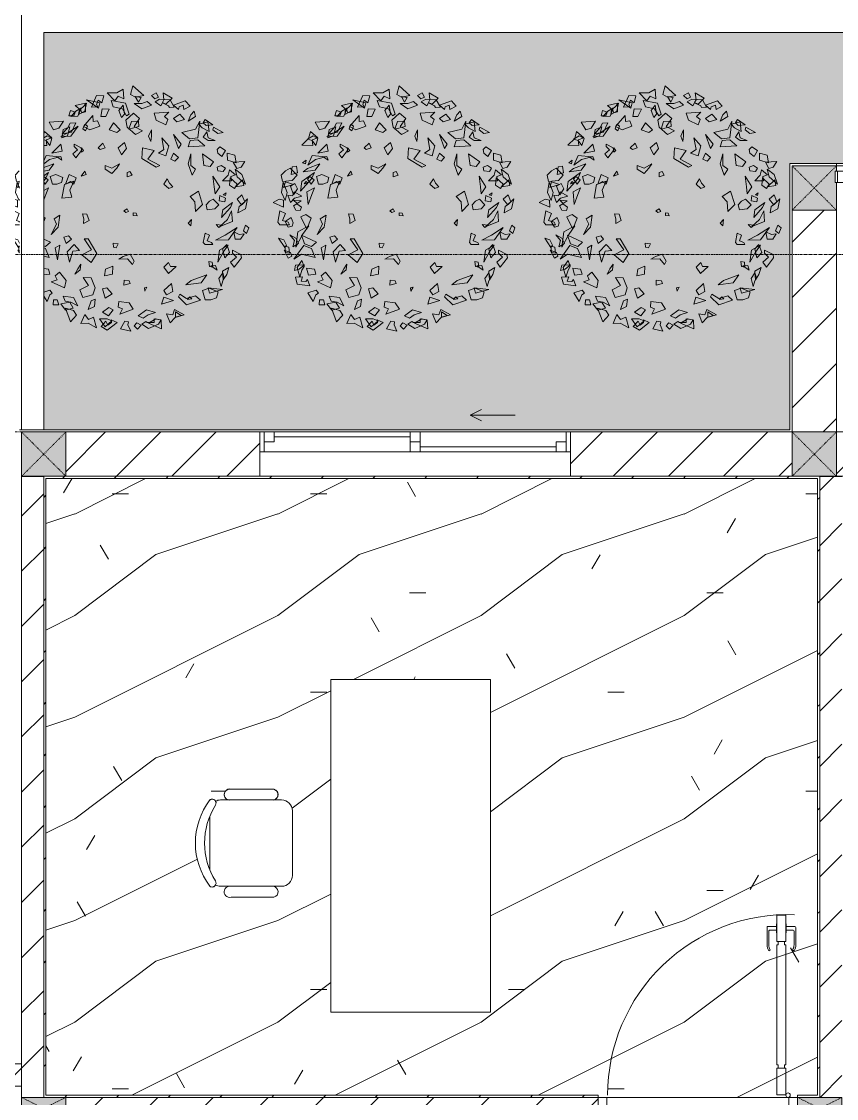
# Model space of a CAD drawing. Header units: millimetres. Extents: x 5357 to 259384, y -16348 to 109893.
# Drawn here: x 84977 to 88653, y 41532 to 46387 of the extents above; entities that cross this region are included whole.
import ezdxf

# ---------------------------------------------------------------- set-up
doc = ezdxf.new("R2010")
doc.units = ezdxf.units.MM
doc.linetypes.add('Dash', pattern=[6, 3, -3])
doc.linetypes.add('Grid Line', pattern=[22.225, 12.7, -3.175, 3.175, -3.175])
for name, color, linetype, lineweight in [('0-1', 7, 'Continuous', 5), ('A-DETL-GENF-1', 53, 'Continuous', 9), ('A-DOOR-1', 254, 'Continuous', 9), ('A-DOOR-2', 53, 'Continuous', 9), ('A-FLOR-1', 53, 'Continuous', 9), ('A-FLOR-HRAL', 11, 'Continuous', 9), ('A-FLOR-PATT', 8, 'Continuous', 9), ('A-FLOR-PATT-1', 10, 'Continuous', 9), ('A-GLAZ', 151, 'Continuous', 9), ('A-WALL', 113, 'Continuous', 9), ('A-WALL-1', 9, 'Continuous', 18), ('A-WALL-2', 53, 'Continuous', 9), ('A-WALL-3', 113, 'Continuous', 18), ('A-WALL-PATT', 111, 'Continuous', 9), ('A-WALL-PATT-1', 10, 'Continuous', 9), ('A-WALL-PATT-2', 53, 'Continuous', 9), ('G-IMPT', 8, 'Continuous', 9), ('I-FURN', 30, 'Continuous', 9), ('I-FURN-1', 254, 'Continuous', 9), ('I-WALL-1', 9, 'Continuous', 18), ('L-PLNT-1', 7, 'Continuous', 9), ('S-COLS', 52, 'Continuous', 9), ('S-COLS-1', 253, 'Continuous', 5), ('S-COLS-2', 9, 'Continuous', 18), ('S-COLS-3', 53, 'Continuous', 9), ('S-COLS-4', 254, 'Continuous', 9), ('S-COLS-5', 52, 'Continuous', 18), ('S-COLS-6', 52, 'Dash', 9), ('S-COLS-HDLN', 52, 'Dash', 9), ('S-COLS-HDLN-1', 53, 'Dash', 9), ('S-GRID-1', 1, 'Grid Line', 9)]:
    doc.layers.add(name, color=color, linetype=linetype, lineweight=lineweight)
pattern_1 = [(45, (0, 0), (-116.67262, 116.67262), [])]
pattern_2 = [(45, (0, 0), (-124.4508, 124.4508), [])]

# ---------------------------------------------------------------- blocks, each defined once
blk = doc.blocks.new('DOOR_CW_01 CANH MO-PANEL KINH - DIW_01-900x2200-CỬA GỖ VÂN LAMINATE-553375-TKCS_MB CẢNH QUAN CÂY XANH')
at = {"layer": 'A-DETL-GENF-1'}
for p, q in [((-397, -182), (-397, -62)), ((-397, -62), (-357, -62)), ((-357, -62), (-357, -182)), ((-357, -182), (-397, -182)), ((-391, -196), (-391, -182)), ((-391, -182), (-363, -182)), ((-363, -182), (-363, -196)), ((-397, -196), (-391, -196)), ((-397, -738), (-397, -196)), ((-357, -196), (-363, -196)), ((-357, -196), (-357, -738)), ((-433.9, -711.2), (-427.3, -715.8)), ((-320.1, -711.2), (-326.7, -715.8)), ((-442, -737), (-442, -816.5)), ((-434, -799.5), (-434, -737)), ((-397, -738), (-391, -738)), ((-357, -752), (-397, -752)), ((-397, -752), (-397, -872)), ((-391, -752), (-391, -738)), ((-363, -752), (-391, -752)), ((-357, -738), (-363, -738)), ((-363, -738), (-363, -752)), ((-357, -872), (-357, -752)), ((-320, -799.5), (-320, -737)), ((-312, -737), (-312, -816.5)), ((-399, -820.5), (-438, -820.5)), ((-399, -803.5), (-430, -803.5)), ((-399, -792.2), (-399, -831.8)), ((-397, -792.2), (-399, -792.2)), ((-397, -792.2), (-397, -831.8)), ((-357, -792.2), (-357, -831.8)), ((-357, -792.2), (-355, -792.2)), ((-355, -792.2), (-355, -831.8)), ((-355, -803.5), (-324, -803.5)), ((-355, -820.5), (-316, -820.5)), ((-399, -831.8), (-397, -831.8)), ((-397, -872), (-357, -872)), ((-355, -831.8), (-357, -831.8))]:
    blk.add_line(p, q, dxfattribs=at)
blk.add_circle((-407, -60), 10, dxfattribs=at)
for centre, radius, start, end in [((-407, -60), 814, 268, 0), ((-397, -737), 45, 145, 180), ((-397, -737), 37, 145, 180), ((-357, -737), 37, 0, 35), ((-357, -737), 45, 360, 35), ((-438, -816.5), 4, 180, 270), ((-430, -799.5), 4, 180, 270), ((-324, -799.5), 4, 270, 0), ((-316, -816.5), 4, 270, 0)]:
    blk.add_arc(centre, radius, start, end, dxfattribs=at)
at = {"layer": 'A-DOOR-2'}
for p, q in [((-450, -50), (-450, 50)), ((-450, 50), (-400, 50)), ((-400, 50), (-400, 0)), ((400, 0), (400, 50)), ((400, 50), (450, 50)), ((450, 50), (450, -50)), ((-410, 0), (-410, -50)), ((-400, 0), (-410, 0)), ((410, 0), (400, 0)), ((410, -50), (410, 0)), ((-410, -50), (-450, -50)), ((-407, -50), (-382, -50)), ((450, -50), (410, -50))]:
    blk.add_line(p, q, dxfattribs=at)
blk = doc.blocks.new('BAN LV A - BAN LV A_dwg_ban hoc2-348006-TKCS_MB CẢNH QUAN CÂY XANH')
at = {"layer": 'I-FURN'}
for p, q in [((145.8, 437.4), (-145.8, 437.4)), ((-194.4, 388.8), (-194.4, 113.4)), ((194.4, 113.4), (194.4, 388.8)), ((-243, 354.4), (-243, 162)), ((194.4, 351.4), (194.4, 150.8)), ((243.7, 162), (243.7, 354.4)), ((-120.5, 64.8), (120.5, 64.8))]:
    blk.add_line(p, q, dxfattribs=at)
at = {"layer": 'I-FURN', "flags": 128}
blk.add_lwpolyline([(-737.8, 610.5), (-737.8, 1330.5), (-154.9, 1330.5), (762.2, 1330.5), (762.2, 610.5)], close=True, dxfattribs=at)
at = {"layer": 'I-FURN'}
for centre, radius, start, end in [((-145.8, 388.8), 48.6, 90, 180), ((145.8, 388.8), 48.6, 360, 90), ((-218.7, 347.3), 25.3, 343.7398, 163.7398), ((219.4, 347.3), 25.3, 16.2602, 170.7054), ((-218.7, 154.9), 25.3, 163.7398, 16.2602), ((219.4, 154.9), 25.3, 189.2946, 16.2602), ((-145.8, 113.4), 48.6, 180, 207.5844), ((145.8, 113.4), 48.6, 332.4156, 0), ((-180.2, 75.4), 17.8, 57.9726, 216.6901), ((0, 324), 324, 233.1301, 306.8699), ((0, 359.3), 318.2, 237.5758, 302.4242), ((180.2, 75.4), 17.8, 323.3099, 122.0274)]:
    blk.add_arc(centre, radius, start, end, dxfattribs=at)
blk = doc.blocks.new('BAN LV A - BAN LV A_dwg-348005-TKCS_MB CẢNH QUAN CÂY XANH')
at = {"extrusion": (0, 0, -1), "zscale": -1, "rotation": 180}
blk.add_blockref('BAN LV A - BAN LV A_dwg_ban hoc2-348006-TKCS_MB CẢNH QUAN CÂY XANH', (-729, 1383.7), dxfattribs=at)
blk = doc.blocks.new('BAN LV A - BAN LV A-401069-TKCS_MB CẢNH QUAN CÂY XANH')
at = {"layer": 'I-FURN-1'}
for p, q in [((-8.8, -53.2), (1491.2, -53.2)), ((-8.8, -773.2), (-8.8, -53.2)), ((1491.2, -53.2), (1491.2, -773.2)), ((1491.2, -773.2), (-8.8, -773.2)), ((583.2, -946.3), (874.8, -946.3)), ((534.6, -1029.3), (534.6, -994.9)), ((923.4, -994.9), (923.4, -1032.3)), ((486, -1221.7), (486, -1029.3)), ((972.7, -1029.3), (972.7, -1221.7)), ((534.6, -1270.3), (534.6, -1235.9)), ((923.4, -1232.9), (923.4, -1270.3))]:
    blk.add_line(p, q, dxfattribs=at)
for centre, radius, start, end in [((583.2, -994.9), 48.6, 90, 180), ((874.8, -994.9), 48.6, 0, 90), ((510.3, -1036.4), 25.3, 16.2602, 163.7398), ((948.4, -1036.4), 25.3, 16.2602, 170.7054), ((510.3, -1228.8), 25.3, 163.7398, 343.7398), ((948.4, -1228.8), 25.3, 189.2946, 16.2602), ((548.9, -1308.3), 17.8, 119.404, 216.6901), ((583.2, -1270.3), 48.6, 180, 207.5844), ((874.8, -1270.3), 48.6, 332.4156, 0), ((909.2, -1308.3), 17.8, 323.3099, 60.596), ((729, -1059.7), 324, 233.1301, 306.8699)]:
    blk.add_arc(centre, radius, start, end, dxfattribs=at)
at = {"extrusion": (0, 0, -1), "zscale": -1, "rotation": 180}
blk.add_blockref('BAN LV A - BAN LV A_dwg-348005-TKCS_MB CẢNH QUAN CÂY XANH', (0, 0), dxfattribs=at)
blk = doc.blocks.new('G1_SOF - BO TRU - 100x200-V121-TKCS_MB CẢNH QUAN CÂY XANH')
at = {"layer": 'S-COLS-3'}
blk.add_hatch(color=256, dxfattribs=at).paths.add_polyline_path([(50, 100), (-50, 100), (-50, -100), (50, -100)])
at = {"layer": 'S-COLS-2'}
for p, q in [((-50, 100), (50, 100)), ((-50, -100), (-50, 100)), ((50, 100), (50, -100))]:
    blk.add_line(p, q, dxfattribs=at)
at = {"layer": 'S-COLS-HDLN-1'}
for p, q in [((50, -100), (-50, 100)), ((-50, -100), (50, 100))]:
    blk.add_line(p, q, dxfattribs=at)
blk = doc.blocks.new('G1_SOF - BO TRU - 100x200-V59-TKCS_MB CẢNH QUAN CÂY XANH')
at = {"layer": 'S-COLS-3'}
blk.add_hatch(color=256, dxfattribs=at).paths.add_polyline_path([(-50, -100), (50, -100), (50, 100), (-50, 100)])
at = {"layer": 'S-COLS-2'}
for p, q in [((-50, 100), (50, 100)), ((-50, -100), (-50, 100)), ((50, 100), (50, -100)), ((50, -100), (-50, -100))]:
    blk.add_line(p, q, dxfattribs=at)
at = {"layer": 'S-COLS-HDLN-1'}
for p, q in [((50, -100), (-50, 100)), ((-50, -100), (50, 100))]:
    blk.add_line(p, q, dxfattribs=at)
blk = doc.blocks.new('NCV_TKTC_TANG 1_rvt-1-TKCS_MB CẢNH QUAN CÂY XANH')
at = {"layer": 'A-FLOR-PATT-1'}
h = blk.add_hatch(dxfattribs=at)
h.set_pattern_fill('FP_7', color=256, style=0, pattern_type=2)
h.set_pattern_definition([(0, (0, 0), (1788.16, 447.04), [73.762, -1267.358, 73.762, -1267.358, -7152.64]), (0, (0, 0), (1788.16, 447.04), [-2682.24, 73.762, -2608.478, 73.762, -1267.358, -3129.28]), (0, (0, 0), (1788.16, 447.04), [-6705.6, 73.762, -820.318, 73.762, -2161.438]), (120, (670.56, 223.5), (-1281.228, 1325.072), [73.762, -1267.358, 73.762, -8419.998]), (120, (670.56, 223.5), (-1281.228, 1325.072), [-1414.882, -1267.358, 73.762, -2608.478, -4470.4]), (120, (670.56, 223.5), (-1281.228, 1325.072), [-5364.48, 73.762, -1267.358, 73.762, -3055.518]), (120, (670.56, 223.5), (-1281.228, 1325.072), [-6779.362, -820.318, 73.762, -2161.438]), (240, (894.1, 1117.6), (-506.932, -1772.112), [73.762, -1267.358, 73.762, -8419.998]), (240, (894.1, 1117.6), (-506.932, -1772.112), [-1414.882, -1267.358, 73.762, -2608.478, -4470.4]), (240, (894.1, 1117.6), (-506.932, -1772.112), [-5364.48, 73.762, -1267.358, 73.762, -3055.518]), (240, (894.1, 1117.6), (-506.932, -1772.112), [-6779.362, -820.318, 73.762, -2161.438])])
h.paths.add_polyline_path([(87666.6, 41536.9), (88477.6, 41536.9), (88477.6, 41546.9), (88567.6, 41546.9), (88567.6, 44326.9), (85087.6, 44326.9), (85087.6, 41546.9), (87577.6, 41546.9), (87577.6, 41536.9), (87617.6, 41536.9)])
h.paths.add_polyline_path([(87092.2, 41921), (86372.2, 41921), (86372.2, 43421), (87092.2, 43421), (87092.2, 42828.4)])
h.paths.add_polyline_path([(85917.4, 42438.5), (85899.8, 42444.8), (85892.8, 42455.2), (85891.5, 42467.7), (85896.5, 42479.2), (85900.9, 42483.7), (85909.5, 42488.8), (85863.4, 42490.2), (85851, 42492.2), (85846.7, 42488.1), (85842.8, 42486.2), (85825.2, 42490.9), (85795.3, 42539.5), (85773.9, 42595), (85763, 42653.5), (85763, 42712.9), (85773.9, 42771.4), (85796.2, 42828.4), (85826.4, 42877.6), (85846.7, 42878.3), (85852.5, 42872.1), (85863.4, 42876.2), (85894.3, 42877.6), (85909.5, 42877.6), (85898.3, 42884.4), (85892, 42895.9), (85892.2, 42909), (85899, 42920.2), (85909.5, 42925.3), (85923.6, 42926.2), (86116, 42926.2), (86130.9, 42914.4), (86134.2, 42901.9), (86130.9, 42889.4), (86122, 42880.2), (86122, 42877.6), (86163, 42875.9), (86174.7, 42871.1), (86187.8, 42859.5), (86192.5, 42853.3), (86197.4, 42841.6), (86199, 42828.4), (86197.4, 42524.8), (86192.5, 42513.1), (86184.8, 42503), (86174.7, 42495.3), (86163, 42490.5), (86131.9, 42488.8), (86118.9, 42487.1), (86128.7, 42479.6), (86133.8, 42468.4), (86133, 42456.2), (86126.6, 42445.7), (86112.6, 42439.5), (85923.6, 42439.5)])
h = blk.add_hatch(dxfattribs=at)
h.set_pattern_fill('FP_4', color=256, style=0, pattern_type=2)
h.set_pattern_definition([(216.87, (366.52, 916.3), (2748.89673, 1832.6049), [458.15, -4123.35]), (206.565, (916.3, 641.4), (-916.3012, -916.2996), [1024.455, -1024.455]), (198.435, (916.3, 183.26), (-1832.5985, -916.30195), [579.52, -2318.076])])
h.paths.add_polyline_path([(87666.6, 41536.9), (88477.6, 41536.9), (88477.6, 41546.9), (88567.6, 41546.9), (88567.6, 44326.9), (85087.6, 44326.9), (85087.6, 41546.9), (87577.6, 41546.9), (87577.6, 41536.9), (87617.6, 41536.9)])
h.paths.add_polyline_path([(87092.2, 41921), (86372.2, 41921), (86372.2, 43421), (87092.2, 43421), (87092.2, 42828.4)])
h.paths.add_polyline_path([(85917.4, 42438.5), (85899.8, 42444.8), (85892.8, 42455.2), (85891.5, 42467.7), (85896.5, 42479.2), (85900.9, 42483.7), (85909.5, 42488.8), (85863.4, 42490.2), (85851, 42492.2), (85846.7, 42488.1), (85842.8, 42486.2), (85825.2, 42490.9), (85795.3, 42539.5), (85773.9, 42595), (85763, 42653.5), (85763, 42712.9), (85773.9, 42771.4), (85796.2, 42828.4), (85826.4, 42877.6), (85846.7, 42878.3), (85852.5, 42872.1), (85863.4, 42876.2), (85894.3, 42877.6), (85909.5, 42877.6), (85898.3, 42884.4), (85892, 42895.9), (85892.2, 42909), (85899, 42920.2), (85909.5, 42925.3), (85923.6, 42926.2), (86116, 42926.2), (86130.9, 42914.4), (86134.2, 42901.9), (86130.9, 42889.4), (86122, 42880.2), (86122, 42877.6), (86163, 42875.9), (86174.7, 42871.1), (86187.8, 42859.5), (86192.5, 42853.3), (86197.4, 42841.6), (86199, 42828.4), (86197.4, 42524.8), (86192.5, 42513.1), (86184.8, 42503), (86174.7, 42495.3), (86163, 42490.5), (86131.9, 42488.8), (86118.9, 42487.1), (86128.7, 42479.6), (86133.8, 42468.4), (86133, 42456.2), (86126.6, 42445.7), (86112.6, 42439.5), (85923.6, 42439.5)])
at = {"layer": 'A-WALL-PATT-1'}
h = blk.add_hatch(dxfattribs=at)
h.set_pattern_fill('FP_2', color=256, style=0, pattern_type=2)
h.set_pattern_definition(pattern_2)
h.paths.add_polyline_path([(84977.6, 41536.9), (85077.6, 41536.9), (85077.6, 44336.6), (84977.6, 44336.6), (84977.6, 41842.2)])
h = blk.add_hatch(dxfattribs=at)
h.set_pattern_fill('FP_2', color=256, style=0, pattern_type=2)
h.set_pattern_definition(pattern_2)
h.paths.add_polyline_path([(88577.6, 41536.9), (88677.6, 41536.9), (88677.6, 44336.6), (88577.6, 44336.6), (88577.6, 42828.4)])
h = blk.add_hatch(dxfattribs=at)
h.set_pattern_fill('FP_2', color=256, style=0, pattern_type=2)
h.set_pattern_definition(pattern_2)
h.paths.add_polyline_path([(87577.6, 41436.9), (87577.6, 41536.9), (85177.2, 41536.9), (85177.2, 41436.9), (86456.2, 41436.9)])
at = {"layer": 'A-WALL-PATT-2'}
h = blk.add_hatch(dxfattribs=at)
h.set_pattern_fill('FP_10', color=256, style=0, pattern_type=2)
h.set_pattern_definition(pattern_1)
h.paths.add_polyline_path([(85087.6, 41536.9), (85087.6, 44336.9), (85077.6, 44336.9), (85077.6, 41536.9)])
h = blk.add_hatch(dxfattribs=at)
h.set_pattern_fill('FP_10', color=256, style=0, pattern_type=2)
h.set_pattern_definition(pattern_1)
h.paths.add_polyline_path([(85245.8, 44326.9), (88577.6, 44326.9), (88577.6, 44336.9), (85087.6, 44336.9), (85087.6, 44326.9)])
h = blk.add_hatch(dxfattribs=at)
h.set_pattern_fill('FP_10', color=256, style=0, pattern_type=2)
h.set_pattern_definition(pattern_1)
h.paths.add_polyline_path([(88567.6, 41536.9), (88577.6, 41536.9), (88577.6, 44326.9), (88567.6, 44326.9), (88567.6, 41546.9)])
h = blk.add_hatch(dxfattribs=at)
h.set_pattern_fill('FP_10', color=256, style=0, pattern_type=2)
h.set_pattern_definition(pattern_1)
h.paths.add_polyline_path([(88477.6, 41536.9), (88567.6, 41536.9), (88567.6, 41546.9), (88477.6, 41546.9)])
h.paths.add_polyline_path([(85087.6, 41536.9), (87577.6, 41536.9), (87577.6, 41546.9), (85087.6, 41546.9)])
at = {"layer": 'A-FLOR-1'}
for p, q in [((87617.6, 41536.9), (88437.6, 41536.9)), ((88437.6, 41536.9), (87617.6, 41536.9))]:
    blk.add_line(p, q, dxfattribs=at)
at = {"layer": 'A-WALL-1'}
for p, q in [((84977.6, 44336.6), (84977.6, 41536.9)), ((85077.6, 44336.6), (84977.6, 44336.6)), ((85077.6, 41536.9), (85077.6, 44336.6)), ((88677.6, 44336.6), (88577.6, 44336.6)), ((88577.6, 44336.6), (88577.6, 41536.9))]:
    blk.add_line(p, q, dxfattribs=at)
at = {"layer": 'A-WALL-2'}
for p, q in [((85177.2, 41536.9), (87577.6, 41536.9)), ((87577.6, 41536.9), (85177.2, 41536.9)), ((87617.6, 41536.9), (88437.6, 41536.9))]:
    blk.add_line(p, q, dxfattribs=at)
at = {"layer": 'I-WALL-1'}
for p, q in [((85087.6, 44336.9), (85077.6, 44336.9)), ((85077.6, 44336.9), (85077.6, 41536.9)), ((86052.6, 44336.9), (85087.6, 44336.9)), ((88577.6, 44336.9), (87452.6, 44336.9)), ((88577.6, 44326.9), (88577.6, 44336.9)), ((85087.6, 41546.9), (85087.6, 44326.9)), ((85087.6, 44326.9), (88567.6, 44326.9)), ((88567.6, 44326.9), (88567.6, 41546.9)), ((88577.6, 41536.9), (88577.6, 44326.9)), ((87577.6, 41546.9), (85087.6, 41546.9)), ((87577.6, 41536.9), (87577.6, 41546.9)), ((88567.6, 41546.9), (88477.6, 41546.9)), ((88477.6, 41546.9), (88477.6, 41536.9))]:
    blk.add_line(p, q, dxfattribs=at)
at = {"layer": 'A-DOOR-1', "rotation": 180}
blk.add_blockref('DOOR_CW_01 CANH MO-PANEL KINH - DIW_01-900x2200-CỬA GỖ VÂN LAMINATE-553375-TKCS_MB CẢNH QUAN CÂY XANH', (88027.6, 41486.9), dxfattribs=at)
at = {"layer": 'I-FURN-1', "rotation": 270.0000000000002}
blk.add_blockref('BAN LV A - BAN LV A-401069-TKCS_MB CẢNH QUAN CÂY XANH', (87145.3, 43412.2), dxfattribs=at)
at = {"layer": 'S-COLS-4', "rotation": 270.0000000000011}
for name, p in [('G1_SOF - BO TRU - 100x200-V59-TKCS_MB CẢNH QUAN CÂY XANH', (85077.2, 41486.9)), ('G1_SOF - BO TRU - 100x200-V121-TKCS_MB CẢNH QUAN CÂY XANH', (88577.6, 41486.9))]:
    blk.add_blockref(name, p, dxfattribs=at)
blk = doc.blocks.new('1_FAMILY RVT - W01-WxH 1400x1400xmm-389822-TKCS_MB CẢNH QUAN CÂY XANH')
at = {"layer": 'A-GLAZ'}
for p, q in [((248.4, 172.39), (299.2, 197.79)), ((248.4, 172.39), (299.2, 146.99)), ((248.4, 172.39), (451.6, 172.39)), ((-700, 96.19), (-700, -103.81)), ((700, 96.19), (-700, 96.19)), ((-700, 96.19), (-636.5, 96.19)), ((-680.95, 96.19), (-680.95, 7.29)), ((-636.5, 51.74), (-680.95, 51.74)), ((-636.5, 96.19), (-22.225, 96.19)), ((-636.5, 96.19), (-636.5, 51.74)), ((-636.5, 73.965), (-22.225, 73.965)), ((-22.225, 7.29), (-22.225, 96.19)), ((-22.225, 96.19), (22.225, 96.19)), ((22.225, 51.74), (-22.225, 51.74)), ((22.225, 96.19), (680.95, 96.19)), ((22.225, 96.19), (22.225, 7.29)), ((636.5, 51.74), (636.5, 7.29)), ((680.95, 51.74), (636.5, 51.74)), ((680.95, 96.19), (700, 96.19)), ((680.95, 96.19), (680.95, 7.29)), ((700, -103.81), (700, 96.19)), ((-700, 7.29), (-680.95, 7.29)), ((-680.95, 7.29), (-22.225, 7.29)), ((-22.225, 7.29), (22.225, 7.29)), ((22.225, 29.515), (636.5, 29.515)), ((22.225, 7.29), (636.5, 7.29)), ((636.5, 7.29), (700, 7.29)), ((-700, -103.81), (700, -103.81))]:
    blk.add_line(p, q, dxfattribs=at)
blk = doc.blocks.new('Railing - 50 x 10mm-1251311-TKCS_MB CẢNH QUAN CÂY XANH')
at = {"layer": 'A-FLOR-HRAL'}
for p, q in [((25, 5), (-25, 5)), ((-25, 5), (-25, -5)), ((25, -5), (25, 5)), ((-25, -5), (25, -5))]:
    blk.add_line(p, q, dxfattribs=at)
blk = doc.blocks.new('Railing - Railing-1601247-TKCS_MB CẢNH QUAN CÂY XANH')
at = {"layer": 'A-FLOR-HRAL'}
for p, q in [((91647.6, 45712.4), (88657.6, 45712.4)), ((88657.6, 45662.4), (91647.6, 45662.4))]:
    blk.add_line(p, q, dxfattribs=at)
at = {"extrusion": (0, 0, -1), "zscale": -1, "rotation": 90}
for p in [(-88652.6, 45687.4), (-91652.6, 45687.4)]:
    blk.add_blockref('Railing - 50 x 10mm-1251311-TKCS_MB CẢNH QUAN CÂY XANH', p, dxfattribs=at)
blk = doc.blocks.new('CAY BACH TRINH - CAY BACH TRINH_dwg-V384-TKCS_MB CẢNH QUAN CÂY XANH')
at = {"layer": 'G-IMPT'}
for p, q in [((-1250, 598), (-1109, 650)), ((-1595, 398), (-1619, 320)), ((-1619, 320), (-1594, 328)), ((-1597, 135), (-1594, 147)), ((-1594, -170), (-1599, -161)), ((-1604, -526), (-1594, -514)), ((-1250, -505), (-1224, -515)), ((-1173, -669), (-1250, -651))]:
    blk.add_line(p, q, dxfattribs=at)
at = {"layer": 'G-IMPT', "flags": 128}
for points in [[(-357, 1653), (-250, 1541), (-201, 1603), (-123, 1566), (-133, 1703), (-220, 1653)], [(7, 1749), (-25, 1628), (43, 1591), (160, 1616)], [(-477, 1437), (-459, 1512), (-646, 1555)], [(-578, 1452), (-505, 1613), (-404, 1608), (-431, 1511), (-482, 1548), (-505, 1489), (-486, 1456)], [(-83, 1327), (-48, 1351), (-99, 1506), (-301, 1542), (-270, 1454), (-140, 1428)], [(23, 1503), (131, 1428), (267, 1478), (209, 1528), (131, 1503)], [(121, 1587), (40, 1602), (86, 1521)], [(335, 1653), (267, 1616), (316, 1566), (365, 1591)], [(533, 1553), (590, 1452), (520, 1446), (509, 1467), (423, 1512), (399, 1468), (319, 1525), (383, 1562)], [(423, 1516), (443, 1553), (433, 1653), (560, 1578), (472, 1491)], [(579, 1478), (745, 1541), (813, 1466), (725, 1416), (716, 1478), (657, 1453), (647, 1416)], [(-874, 1403), (-896, 1328), (-826, 1327), (-809, 1379)], [(-870, 1320), (-769, 1323), (-719, 1438), (-798, 1395)], [(-715, 1368), (-728, 1408), (-805, 1472), (-663, 1508), (-663, 1385)], [(-648, 1504), (-672, 1392), (-758, 1347), (-746, 1419), (-706, 1444)], [(-428, 1425), (-446, 1319), (-376, 1318), (-327, 1420)], [(-133, 1478), (-191, 1403), (-152, 1303), (-113, 1353)], [(14, 1366), (-94, 1266), (-74, 1166), (43, 1066), (140, 1116), (23, 1178), (101, 1291)], [(511, 1378), (306, 1366), (335, 1266), (472, 1203), (501, 1278), (452, 1316)], [(871, 1391), (823, 1341), (784, 1253), (891, 1316)], [(-1174, 1238), (-1112, 1130), (-1037, 1152), (-972, 1252)], [(-989, 1076), (-860, 1099), (-799, 1231), (-876, 1225), (-913, 1152)], [(-556, 1333), (-692, 1179), (-600, 1129), (-460, 1181), (-492, 1255), (-553, 1247)], [(-269, 1228), (-328, 1128), (-220, 1091), (-172, 1128)], [(-50, 1140), (92, 1178), (86, 1252), (-14, 1249)], [(667, 1353), (579, 1291), (628, 1241), (735, 1278)], [(696, 1091), (891, 1141), (949, 1253), (920, 1016), (803, 1003)], [(1064, 1244), (1080, 1108), (985, 1158), (937, 1212)], [(1027, 1278), (998, 1228), (1037, 1191), (1135, 1203)], [(-766, 1181), (-866, 1042), (-1009, 1038), (-900, 1094)], [(-996, 1019), (-915, 1047), (-883, 1171), (-978, 1137)], [(-697, 1145), (-671, 1210), (-634, 1180), (-660, 1114)], [(267, 1128), (228, 1041), (257, 966), (267, 1041)], [(647, 866), (579, 1066), (686, 928)], [(1047, 1103), (998, 1028), (1066, 978), (1164, 978), (1066, 1016)], [(1144, 1166), (1135, 1128), (1203, 1078), (1281, 1091)], [(-1010, 928), (-1137, 803), (-990, 828)], [(-840, 791), (-799, 735), (-718, 839), (-724, 876), (-821, 927), (-821, 894), (-775, 847)], [(-415, 941), (-483, 878), (-454, 853), (-386, 878)], [(-113, 953), (-201, 878), (-152, 778), (-84, 866)], [(413, 1016), (443, 853), (365, 803), (472, 766), (511, 903)], [(813, 978), (784, 891), (1018, 903), (920, 991)], [(-717, 878), (-717, 816), (-688, 841)], [(140, 878), (131, 728), (335, 603), (384, 628), (218, 716), (306, 841)], [(579, 803), (540, 716), (599, 691), (647, 741)], [(823, 791), (784, 653), (842, 491), (891, 578), (823, 628)], [(988, 791), (1008, 628), (1096, 616), (1144, 678)], [(1261, 753), (1203, 803), (1193, 853), (1232, 891), (1310, 841)], [(1339, 702), (1463, 665), (1444, 774), (1337, 802)], [(-993, 702), (-1009, 756), (-1064, 751)], [(-220, 591), (-289, 516), (-386, 578), (-386, 628), (-289, 591), (-181, 653)], [(1310, 591), (1252, 628), (1193, 603), (1203, 553), (1281, 541)], [(1422, 673), (1471, 586), (1531, 604), (1583, 684)], [(-1065, 367), (-1127, 366), (-1158, 473), (-1082, 500), (-981, 458), (-1000, 389)], [(-942, 366), (-893, 503), (-795, 453), (-825, 366), (-873, 403)], [(-721, 477), (-654, 499), (-671, 550)], [(-74, 528), (-35, 541), (-6, 491), (-74, 466)], [(1135, 478), (1232, 328), (1164, 228), (1154, 328)], [(1270, 413), (1394, 410), (1386, 473), (1452, 496), (1368, 568), (1347, 490)], [(1447, 578), (1476, 466), (1593, 366), (1544, 503)], [(-855, 181), (-881, 279), (-825, 405), (-958, 362), (-994, 169)], [(491, 441), (443, 366), (511, 303), (569, 328), (521, 378)], [(1378, 453), (1369, 353), (1437, 303), (1476, 366)], [(1553, 425), (1451, 325), (1568, 345)], [(-1619, 40), (-1622, 139), (-1683, 152), (-1767, 105)], [(813, 191), (881, 116), (891, -22), (988, 78), (930, 266)], [(1085, 125), (1140, 155), (1218, 75), (1163, 15), (1054, 5), (1038, 75)], [(1310, 166), (1300, 116), (1222, 128), (1232, 203)], [(1319, 245), (1280, 215), (1311, 205)], [(1476, 153), (1534, 78), (1583, 116), (1544, 216)], [(1624, 156), (1594, 16), (1487, -41), (1502, 50), (1551, 81)], [(-74, 16), (-123, -9), (-94, -34), (-55, -22)], [(1256, -105), (1272, 5), (1412, 105), (1381, 35)], [(-1145, -345), (-1046, -242), (-1021, -71), (-1105, -125), (-1069, -201)], [(-688, -191), (-610, -147), (-641, -60), (-704, -55), (-685, -122)], [(11, -79), (65, -80), (51, -44), (11, -37)], [(832, -134), (784, -184), (823, -222)], [(1398, -9), (1408, -159), (1232, -234), (1339, -134)], [(1477, -247), (1352, -421), (1173, -426), (1309, -356)], [(1179, -205), (1218, -245), (1264, -215)], [(1563, -293), (1595, -211), (1641, -250), (1609, -331)], [(-935, -470), (-860, -411), (-900, -361), (-966, -383)], [(-582, -741), (-504, -613), (-626, -407), (-681, -406), (-575, -561), (-711, -631)], [(1085, -355), (1023, -325), (999, -455), (1023, -485), (1132, -485), (1116, -455), (1054, -435)], [(1427, -309), (1447, -409), (1525, -409), (1573, -334), (1505, -346)], [(-1024, -493), (-1058, -702), (-1088, -530)], [(-888, -735), (-838, -578), (-745, -570), (-823, -487), (-921, -590)], [(-229, -532), (-269, -525), (-272, -467), (-200, -477)], [(1202, -735), (1225, -565), (1350, -495), (1280, -595)], [(1330, -484), (1271, -546), (1300, -671), (1369, -596)], [(1384, -736), (1435, -805), (1537, -675), (1529, -628), (1408, -565), (1408, -607), (1465, -665)], [(-129, -656), (-34, -622), (23, -722), (0, -767), (-69, -688), (-193, -693)], [(614, -795), (506, -893), (444, -803), (510, -740), (536, -796)], [(1124, -735), (1132, -805), (1085, -795), (1077, -725)], [(-1144, -1010), (-957, -1095), (-936, -993), (-1027, -873), (-1088, -926), (-1063, -982)], [(-811, -903), (-736, -844), (-727, -764), (-770, -826)], [(-393, -926), (-281, -901), (-277, -790), (-378, -835)], [(1193, -846), (1173, -780), (1104, -785)], [(1249, -1075), (1218, -965), (1272, -885), (1295, -955), (1272, -995)], [(1359, -809), (1271, -859), (1281, -984), (1330, -909)], [(-698, -1231), (-557, -1193), (-527, -1096), (-584, -953), (-693, -951), (-619, -1061), (-741, -1124)], [(-120, -1056), (-31, -1033), (-45, -997), (-117, -988)], [(550, -1034), (443, -1134), (482, -1196), (569, -1146)], [(1048, -911), (967, -1024), (753, -1052), (829, -993)], [(-771, -1348), (-831, -1232), (-975, -1212), (-947, -1284), (-866, -1298)], [(-384, -1242), (-286, -1181), (-363, -1098), (-424, -1108)], [(176, -1143), (205, -1087), (168, -1096)], [(667, -1184), (647, -1221), (764, -1334), (959, -1271), (891, -1209), (764, -1246)], [(1103, -1266), (1025, -1267), (986, -1133), (1081, -1099), (1208, -1151), (1184, -1238)], [(1066, -1096), (1086, -1171), (1271, -1121)], [(-1117, -1335), (-1039, -1334), (-1059, -1267), (-1114, -1266)], [(-883, -1296), (-1010, -1321), (-942, -1409), (-834, -1384)], [(-622, -1399), (-535, -1360), (-523, -1254), (-580, -1280)], [(-180, -1469), (12, -1396), (-45, -1309), (-194, -1290), (-200, -1370), (-142, -1392)], [(411, -1324), (581, -1272), (441, -1226)], [(775, -1261), (835, -1251), (807, -1222)], [(-872, -1573), (-787, -1482), (-829, -1416), (-944, -1384)], [(-505, -1659), (-547, -1509), (-620, -1542), (-671, -1472), (-727, -1598), (-626, -1595)], [(-336, -1491), (-270, -1405), (-332, -1372), (-423, -1439)], [(323, -1445), (199, -1404), (83, -1492), (153, -1523), (221, -1476)], [(731, -1476), (595, -1400), (567, -1474), (481, -1461), (531, -1590), (600, -1516)], [(608, -1509), (686, -1484), (608, -1434)], [(-386, -1646), (-464, -1534), (-357, -1534), (-289, -1559)], [(-215, -1584), (-355, -1693), (-443, -1641), (-373, -1567), (-346, -1624), (-297, -1583), (-299, -1545)], [(-55, -1574), (-63, -1616), (-24, -1708), (-167, -1674), (-109, -1565)], [(69, -1680), (123, -1624), (62, -1590), (23, -1629)], [(228, -1671), (131, -1609), (189, -1571), (209, -1584), (306, -1584), (306, -1534), (404, -1546), (365, -1609)], [(411, -1674), (406, -1550), (330, -1534), (226, -1592)]]:
    blk.add_lwpolyline(points, close=True, dxfattribs=at)
for points in [[(-1250, 911), (-1208, 910), (-1218, 988), (-1136, 1017), (-1240, 1107), (-1250, 1073)], [(-1164, 910), (-1135, 1007), (-1204, 1044), (-1250, 1018)], [(-1250, 990), (-1216, 980), (-1164, 910)], [(-1250, 695), (-1217, 768), (-1027, 752), (-1169, 714), (-1250, 653)], [(-1109, 650), (-1174, 560), (-1250, 550)], [(-1594, 407), (-1634, 403), (-1653, 491), (-1595, 553)], [(-1250, 482), (-1185, 528), (-1224, 441), (-1250, 412)], [(-1250, 474), (-1188, 428), (-1232, 366), (-1250, 391)], [(-1594, 308), (-1626, 391), (-1648, 247), (-1597, 135)], [(-1250, 277), (-1183, 312), (-1221, 219), (-1250, 142)], [(-1595, -47), (-1673, -9), (-1702, -172), (-1673, -209), (-1594, -209)], [(-1594, -159), (-1634, -147), (-1595, -47)], [(-1250, -161), (-1232, -115), (-1250, -102)], [(-1594, -465), (-1615, -421), (-1690, -396), (-1604, -526)], [(-1224, -515), (-1157, -451), (-1250, -408)], [(-1594, -571), (-1613, -563), (-1594, -601)], [(-1595, -596), (-1604, -509), (-1594, -511)], [(-1250, -532), (-1227, -542), (-1173, -669)], [(-1250, -912), (-1163, -901), (-1183, -834), (-1250, -823)], [(-1250, -1155), (-1162, -1128), (-1130, -1172)], [(-1130, -1172), (-1165, -1196), (-1203, -1289), (-1250, -1213)]]:
    blk.add_lwpolyline(points, dxfattribs=at)
blk = doc.blocks.new('CAY BACH TRINH - CAY BACH TRINH-V385-TKCS_MB CẢNH QUAN CÂY XANH')
at = {"xscale": 0.3200000000000001, "yscale": 0.3200000000000001, "zscale": 0.3200000000000001}
blk.add_blockref('CAY BACH TRINH - CAY BACH TRINH_dwg-V384-TKCS_MB CẢNH QUAN CÂY XANH', (0, 0), dxfattribs=at)
blk = doc.blocks.new('CAY BACH TRINH - CAY BACH TRINH_dwg-2249800-TKCS_MB CẢNH QUAN CÂY XANH')
at = {"layer": 'G-IMPT', "flags": 128}
for points in [[(-357, 1653), (-250, 1541), (-201, 1603), (-123, 1566), (-133, 1703), (-220, 1653)], [(7, 1749), (-25, 1628), (43, 1591), (160, 1616)], [(-477, 1437), (-459, 1512), (-646, 1555)], [(-578, 1452), (-505, 1613), (-404, 1608), (-431, 1511), (-482, 1548), (-505, 1489), (-486, 1456)], [(-83, 1327), (-48, 1351), (-99, 1506), (-301, 1542), (-270, 1454), (-140, 1428)], [(23, 1503), (131, 1428), (267, 1478), (209, 1528), (131, 1503)], [(121, 1587), (40, 1602), (86, 1521)], [(335, 1653), (267, 1616), (316, 1566), (365, 1591)], [(533, 1553), (590, 1452), (520, 1446), (509, 1467), (423, 1512), (399, 1468), (319, 1525), (383, 1562)], [(423, 1516), (443, 1553), (433, 1653), (560, 1578), (472, 1491)], [(579, 1478), (745, 1541), (813, 1466), (725, 1416), (716, 1478), (657, 1453), (647, 1416)], [(-874, 1403), (-896, 1328), (-826, 1327), (-809, 1379)], [(-870, 1320), (-769, 1323), (-719, 1438), (-798, 1395)], [(-715, 1368), (-728, 1408), (-805, 1472), (-663, 1508), (-663, 1385)], [(-648, 1504), (-672, 1392), (-758, 1347), (-746, 1419), (-706, 1444)], [(-428, 1425), (-446, 1319), (-376, 1318), (-327, 1420)], [(-133, 1478), (-191, 1403), (-152, 1303), (-113, 1353)], [(14, 1366), (-94, 1266), (-74, 1166), (43, 1066), (140, 1116), (23, 1178), (101, 1291)], [(511, 1378), (306, 1366), (335, 1266), (472, 1203), (501, 1278), (452, 1316)], [(871, 1391), (823, 1341), (784, 1253), (891, 1316)], [(-1174, 1238), (-1112, 1130), (-1037, 1152), (-972, 1252)], [(-989, 1076), (-860, 1099), (-799, 1231), (-876, 1225), (-913, 1152)], [(-556, 1333), (-692, 1179), (-600, 1129), (-460, 1181), (-492, 1255), (-553, 1247)], [(-269, 1228), (-328, 1128), (-220, 1091), (-172, 1128)], [(-50, 1140), (92, 1178), (86, 1252), (-14, 1249)], [(667, 1353), (579, 1291), (628, 1241), (735, 1278)], [(696, 1091), (891, 1141), (949, 1253), (920, 1016), (803, 1003)], [(1064, 1244), (1080, 1108), (985, 1158), (937, 1212)], [(1027, 1278), (998, 1228), (1037, 1191), (1135, 1203)], [(-1364, 914), (-1208, 910), (-1218, 988), (-1136, 1017), (-1240, 1107), (-1267, 1010)], [(-766, 1181), (-866, 1042), (-1009, 1038), (-900, 1094)], [(-996, 1019), (-915, 1047), (-883, 1171), (-978, 1137)], [(-697, 1145), (-671, 1210), (-634, 1180), (-660, 1114)], [(267, 1128), (228, 1041), (257, 966), (267, 1041)], [(647, 866), (579, 1066), (686, 928)], [(1047, 1103), (998, 1028), (1066, 978), (1164, 978), (1066, 1016)], [(1144, 1166), (1135, 1128), (1203, 1078), (1281, 1091)], [(-1164, 910), (-1135, 1007), (-1204, 1044), (-1282, 1000), (-1216, 980)], [(-1010, 928), (-1137, 803), (-990, 828)], [(-840, 791), (-799, 735), (-718, 839), (-724, 876), (-821, 927), (-821, 894), (-775, 847)], [(-415, 941), (-483, 878), (-454, 853), (-386, 878)], [(-113, 953), (-201, 878), (-152, 778), (-84, 866)], [(413, 1016), (443, 853), (365, 803), (472, 766), (511, 903)], [(813, 978), (784, 891), (1018, 903), (920, 991)], [(-1279, 631), (-1217, 768), (-1027, 752), (-1169, 714)], [(-717, 878), (-717, 816), (-688, 841)], [(140, 878), (131, 728), (335, 603), (384, 628), (218, 716), (306, 841)], [(579, 803), (540, 716), (599, 691), (647, 741)], [(823, 791), (784, 653), (842, 491), (891, 578), (823, 628)], [(988, 791), (1008, 628), (1096, 616), (1144, 678)], [(1261, 753), (1203, 803), (1193, 853), (1232, 891), (1310, 841)], [(1339, 702), (1463, 665), (1444, 774), (1337, 802)], [(-1424, 524), (-1440, 618), (-1501, 607), (-1513, 501)], [(-1302, 703), (-1351, 666), (-1312, 653)], [(-1109, 650), (-1174, 560), (-1345, 537), (-1285, 585)], [(-993, 702), (-1009, 756), (-1064, 751)], [(-220, 591), (-289, 516), (-386, 578), (-386, 628), (-289, 591), (-181, 653)], [(1310, 591), (1252, 628), (1193, 603), (1203, 553), (1281, 541)], [(1422, 673), (1471, 586), (1531, 604), (1583, 684)], [(-1595, 553), (-1527, 591), (-1429, 491), (-1497, 416), (-1634, 403), (-1653, 491)], [(-1380, 266), (-1361, 403), (-1185, 528), (-1224, 441)], [(-1283, 435), (-1251, 475), (-1188, 428), (-1232, 366)], [(-1065, 367), (-1127, 366), (-1158, 473), (-1082, 500), (-981, 458), (-1000, 389)], [(-942, 366), (-893, 503), (-795, 453), (-825, 366), (-873, 403)], [(-721, 477), (-654, 499), (-671, 550)], [(-74, 528), (-35, 541), (-6, 491), (-74, 466)], [(1135, 478), (1232, 328), (1164, 228), (1154, 328)], [(1270, 413), (1394, 410), (1386, 473), (1452, 496), (1368, 568), (1347, 490)], [(1447, 578), (1476, 466), (1593, 366), (1544, 503)], [(-1597, 135), (-1570, 248), (-1626, 391), (-1648, 247)], [(-1619, 320), (-1482, 361), (-1595, 398)], [(-1478, 213), (-1422, 297), (-1459, 373), (-1523, 336)], [(-1328, 370), (-1279, 378), (-1302, 402)], [(-1274, 77), (-1290, 255), (-1183, 312), (-1221, 219)], [(-855, 181), (-881, 279), (-825, 405), (-958, 362), (-994, 169)], [(491, 441), (443, 366), (511, 303), (569, 328), (521, 378)], [(1378, 453), (1369, 353), (1437, 303), (1476, 366)], [(1553, 425), (1451, 325), (1568, 345)], [(-1619, 40), (-1622, 139), (-1683, 152), (-1767, 105)], [(-1363, 198), (-1471, 259), (-1494, 200), (-1562, 210), (-1523, 107), (-1467, 166)], [(813, 191), (881, 116), (891, -22), (988, 78), (930, 266)], [(1085, 125), (1140, 155), (1218, 75), (1163, 15), (1054, 5), (1038, 75)], [(1310, 166), (1300, 116), (1222, 128), (1232, 203)], [(1319, 245), (1280, 215), (1311, 205)], [(1476, 153), (1534, 78), (1583, 116), (1544, 216)], [(1624, 156), (1594, 16), (1487, -41), (1502, 50), (1551, 81)], [(-1482, 60), (-1448, -1), (-1384, -6), (-1369, 43), (-1433, 90)], [(-1478, 141), (-1429, 91), (-1371, 128)], [(-74, 16), (-123, -9), (-94, -34), (-55, -22)], [(1256, -105), (1272, 5), (1412, 105), (1381, 35)], [(-1595, -47), (-1673, -9), (-1702, -172), (-1673, -209), (-1536, -209), (-1556, -172), (-1634, -147)], [(-1515, -106), (-1486, -178), (-1501, -227), (-1553, -242), (-1599, -161)], [(-1291, -267), (-1232, -115), (-1304, -62), (-1376, -95)], [(-1145, -345), (-1046, -242), (-1021, -71), (-1105, -125), (-1069, -201)], [(-688, -191), (-610, -147), (-641, -60), (-704, -55), (-685, -122)], [(11, -79), (65, -80), (51, -44), (11, -37)], [(832, -134), (784, -184), (823, -222)], [(1398, -9), (1408, -159), (1232, -234), (1339, -134)], [(-1449, -521), (-1419, -309), (-1263, -222), (-1351, -346)], [(1477, -247), (1352, -421), (1173, -426), (1309, -356)], [(1179, -205), (1218, -245), (1264, -215)], [(1563, -293), (1595, -211), (1641, -250), (1609, -331)], [(-1604, -526), (-1578, -497), (-1615, -421), (-1690, -396)], [(-1489, -516), (-1411, -473), (-1448, -396), (-1534, -351), (-1465, -430)], [(-1224, -515), (-1157, -451), (-1369, -353), (-1324, -476)], [(-935, -470), (-860, -411), (-900, -361), (-966, -383)], [(-582, -741), (-504, -613), (-626, -407), (-681, -406), (-575, -561), (-711, -631)], [(1085, -355), (1023, -325), (999, -455), (1023, -485), (1132, -485), (1116, -455), (1054, -435)], [(1427, -309), (1447, -409), (1525, -409), (1573, -334), (1505, -346)], [(-1553, -680), (-1504, -649), (-1521, -598), (-1613, -563)], [(-1546, -521), (-1536, -609), (-1595, -596), (-1604, -509)], [(-1173, -669), (-1368, -622), (-1473, -694), (-1336, -498), (-1227, -542)], [(-1024, -493), (-1058, -702), (-1088, -530)], [(-888, -735), (-838, -578), (-745, -570), (-823, -487), (-921, -590)], [(-229, -532), (-269, -525), (-272, -467), (-200, -477)], [(1202, -735), (1225, -565), (1350, -495), (1280, -595)], [(1330, -484), (1271, -546), (1300, -671), (1369, -596)], [(1384, -736), (1435, -805), (1537, -675), (1529, -628), (1408, -565), (1408, -607), (1465, -665)], [(-1390, -946), (-1429, -809), (-1361, -709), (-1332, -796), (-1361, -846)], [(-129, -656), (-34, -622), (23, -722), (0, -767), (-69, -688), (-193, -693)], [(614, -795), (506, -893), (444, -803), (510, -740), (536, -796)], [(1124, -735), (1132, -805), (1085, -795), (1077, -725)], [(-1468, -852), (-1402, -831), (-1326, -772), (-1450, -777)], [(-1270, -915), (-1163, -901), (-1183, -834), (-1295, -817)], [(-1144, -1010), (-957, -1095), (-936, -993), (-1027, -873), (-1088, -926), (-1063, -982)], [(-811, -903), (-736, -844), (-727, -764), (-770, -826)], [(-393, -926), (-281, -901), (-277, -790), (-378, -835)], [(1193, -846), (1173, -780), (1104, -785)], [(1249, -1075), (1218, -965), (1272, -885), (1295, -955), (1272, -995)], [(1359, -809), (1271, -859), (1281, -984), (1330, -909)], [(-1251, -1066), (-1426, -1044), (-1452, -946), (-1351, -943), (-1371, -1002), (-1308, -1008), (-1282, -979)], [(-698, -1231), (-557, -1193), (-527, -1096), (-584, -953), (-693, -951), (-619, -1061), (-741, -1124)], [(-120, -1056), (-31, -1033), (-45, -997), (-117, -988)], [(550, -1034), (443, -1134), (482, -1196), (569, -1146)], [(1048, -911), (967, -1024), (753, -1052), (829, -993)], [(-1130, -1172), (-1165, -1196), (-1203, -1289), (-1280, -1164), (-1162, -1128)], [(-771, -1348), (-831, -1232), (-975, -1212), (-947, -1284), (-866, -1298)], [(-384, -1242), (-286, -1181), (-363, -1098), (-424, -1108)], [(176, -1143), (205, -1087), (168, -1096)], [(667, -1184), (647, -1221), (764, -1334), (959, -1271), (891, -1209), (764, -1246)], [(1103, -1266), (1025, -1267), (986, -1133), (1081, -1099), (1208, -1151), (1184, -1238)], [(1066, -1096), (1086, -1171), (1271, -1121)], [(-1117, -1335), (-1039, -1334), (-1059, -1267), (-1114, -1266)], [(-883, -1296), (-1010, -1321), (-942, -1409), (-834, -1384)], [(-622, -1399), (-535, -1360), (-523, -1254), (-580, -1280)], [(-180, -1469), (12, -1396), (-45, -1309), (-194, -1290), (-200, -1370), (-142, -1392)], [(411, -1324), (581, -1272), (441, -1226)], [(775, -1261), (835, -1251), (807, -1222)], [(-872, -1573), (-787, -1482), (-829, -1416), (-944, -1384)], [(-505, -1659), (-547, -1509), (-620, -1542), (-671, -1472), (-727, -1598), (-626, -1595)], [(-336, -1491), (-270, -1405), (-332, -1372), (-423, -1439)], [(323, -1445), (199, -1404), (83, -1492), (153, -1523), (221, -1476)], [(731, -1476), (595, -1400), (567, -1474), (481, -1461), (531, -1590), (600, -1516)], [(608, -1509), (686, -1484), (608, -1434)], [(-386, -1646), (-464, -1534), (-357, -1534), (-289, -1559)], [(-215, -1584), (-355, -1693), (-443, -1641), (-373, -1567), (-346, -1624), (-297, -1583), (-299, -1545)], [(-55, -1574), (-63, -1616), (-24, -1708), (-167, -1674), (-109, -1565)], [(69, -1680), (123, -1624), (62, -1590), (23, -1629)], [(228, -1671), (131, -1609), (189, -1571), (209, -1584), (306, -1584), (306, -1534), (404, -1546), (365, -1609)], [(411, -1674), (406, -1550), (330, -1534), (226, -1592)]]:
    blk.add_lwpolyline(points, close=True, dxfattribs=at)
blk = doc.blocks.new('CAY BACH TRINH - CAY BACH TRINH-2249732-TKCS_MB CẢNH QUAN CÂY XANH')
at = {"xscale": 0.3200000000000001, "yscale": 0.3200000000000001, "zscale": 0.3200000000000001}
blk.add_blockref('CAY BACH TRINH - CAY BACH TRINH_dwg-2249800-TKCS_MB CẢNH QUAN CÂY XANH', (0, 0), dxfattribs=at)
blk = doc.blocks.new('G1_SOF - BO TRU - 200x200-3050151-TKCS_MB CẢNH QUAN CÂY XANH')
at = {"layer": 'S-COLS-HDLN'}
for p, q in [((-100, 100), (100, -100)), ((100, 100), (-100, -100))]:
    blk.add_line(p, q, dxfattribs=at)

msp = doc.modelspace()

# ---------------------------------------------------------------- hatches: boundary and pattern name
at = {"layer": 'A-FLOR-PATT'}
h = msp.add_hatch(dxfattribs=at)
h.set_pattern_fill('FP_23', color=256, style=0, pattern_type=2)
h.set_pattern_definition([(0, (167.64, 11.2), (558.8, 558.8), [83.82, -16.764, 22.352, -16.764, -419.1]), (0, (167.64, 11.2), (558.8, 558.8), [-139.7, 83.82, -335.28]), (0, (139.7, 27.94), (558.8, 558.8), [55.88, -41.91, 83.82, -41.91, -335.28]), (0, (139.7, 27.94), (558.8, 558.8), [-223.52, 55.88, -279.4]), (0, (335.3, 251.46), (558.8, 558.8), [69.85, -27.94, 69.85, -391.16]), (0, (55.9, 363.2), (558.8, 558.8), [27.94, -55.88, 27.94, -447.04]), (90, (111.76, 363.2), (-558.8, 558.8), [50.292, -508.508]), (90, (279.4, 27.94), (-558.8, 558.8), [55.88, -502.92]), (90, (419.1, 251.46), (-558.8, 558.8), [55.88, -502.92]), (45, (352.04, 22.35), (0, 558.7996), [55.88, -734.383]), (135, (206.76, 22.35), (-558.7996, 0), [55.88, -734.383]), (63.435, (335.28, 25.15), (-0.0005, 558.8001), [55.88, -1193.635]), (75.964, (307.34, 27.94), (-0.00237, 558.80038), [55.88, -2248.111]), (75.964, (447.04, 251.46), (-0.00237, 558.80038), [44.704, -2259.287]), (75.964, (122.94, 363.22), (-0.00237, 558.80038), [39.116, -2264.875]), (104.036, (251.46, 27.94), (0.00237, 558.80038), [55.88, -2248.111]), (104.036, (391.16, 251.46), (0.00237, 558.80038), [44.704, -2259.287]), (104.036, (100.58, 363.22), (0.00237, 558.80038), [39.116, -2264.875]), (116.565, (223.52, 25.15), (0.0005, 558.8001), [55.88, -1193.634])])
h.paths.add_polyline_path([(99733.5, 44546.5), (99767.6, 44546.5), (99767.6, 46337.4), (85077.6, 46337.4), (85077.6, 44546.9), (88442.6, 44546.9), (88442.6, 45747.4), (95062.6, 45747.3), (95063.1, 44546.9), (98660.9, 44546.5)])
at = {"layer": 'A-WALL-PATT'}
h = msp.add_hatch(dxfattribs=at)
h.set_pattern_fill('FP_1', color=256, style=0, pattern_type=2)
h.set_pattern_definition(pattern_2)
h.paths.add_polyline_path([(88652.6, 44536.9), (88652.6, 45536.9), (88452.6, 45536.9), (88452.6, 44536.9)])
h.paths.add_polyline_path([(88652.6, 45736.9), (88652.6, 45737.4), (88452.6, 45736.9)])
h = msp.add_hatch(dxfattribs=at)
h.set_pattern_fill('FP_1', color=256, style=0, pattern_type=2)
h.set_pattern_definition(pattern_2)
h.paths.add_polyline_path([(88452.6, 44336.9), (88452.6, 44536.9), (87452.6, 44536.9), (87452.6, 44336.9), (88271.8, 44336.9)])
h.paths.add_polyline_path([(86052.6, 44336.9), (86052.6, 44536.9), (85177.6, 44536.9), (85177.6, 44336.9), (85245.8, 44336.9)])
h = msp.add_hatch(dxfattribs=at)
h.set_pattern_fill('FP_1', color=256, style=0, pattern_type=2)
h.set_pattern_definition(pattern_2)
h.paths.add_polyline_path([(88827.6, 44336.9), (88827.6, 44536.9), (88652.6, 44536.9), (88652.6, 44336.9), (88787.6, 44336.9)])
h.paths.add_polyline_path([(91577.6, 44336.9), (91577.6, 44536.9), (91327.6, 44536.9), (91327.6, 44336.9)])
h = msp.add_hatch(dxfattribs=at)
h.set_pattern_fill('FP_1', color=256, style=0, pattern_type=2)
h.set_pattern_definition(pattern_2)
h.paths.add_polyline_path([(84977.6, 41587.4), (84977.6, 41687.4), (83727.6, 41687.4), (83727.6, 41587.4), (84035.3, 41587.4)])
at = {"layer": 'S-COLS-1'}
for points in [[(88452.6, 45536.9), (88652.6, 45536.9), (88652.6, 45662.4), (88647.6, 45662.4), (88647.6, 45712.4), (88652.6, 45712.4), (88652.6, 45736.9), (88452.6, 45736.9)], [(84977.6, 44336.9), (85177.6, 44336.9), (85177.6, 44536.9), (84977.6, 44536.9)], [(88452.6, 44336.9), (88652.6, 44336.9), (88652.6, 44536.9), (88452.6, 44536.9)]]:
    msp.add_hatch(color=256, dxfattribs=at).paths.add_polyline_path(points)

# ---------------------------------------------------------------- linework, layer by layer
at = {"layer": 'A-WALL'}
for p, q in [((84977.6, 46447.4), (84977.6, 44546.9)), ((84977.6, 44546.9), (84977.6, 46437.4)), ((85077.6, 46337.4), (85077.6, 44546.9)), ((99767.6, 46337.4), (85077.6, 46337.4)), ((88652.6, 45747.4), (91652.6, 45747.4)), ((88452.6, 45736.9), (88652.6, 45736.9)), ((91652.6, 45737.4), (88652.6, 45737.4)), ((88652.6, 45536.9), (88452.6, 45536.9)), ((88452.6, 44336.9), (88452.6, 44667.1)), ((86052.6, 44536.9), (85177.6, 44536.9)), ((85177.6, 44536.9), (85177.6, 44336.9)), ((85177.6, 44536.9), (86052.6, 44536.9)), ((88452.6, 44536.9), (87452.6, 44536.9)), ((87452.6, 44536.9), (88452.6, 44536.9)), ((88452.6, 44536.9), (88452.6, 44546.9)), ((88452.6, 44536.9), (88652.6, 44536.9)), ((88652.6, 44536.9), (88652.6, 44336.9)), ((83727.6, 41687.4), (84977.6, 41687.4))]:
    msp.add_line(p, q, dxfattribs=at)
at = {"layer": 'A-WALL-3'}
for p, q in [((88652.6, 45747.4), (88442.6, 45747.4)), ((88442.6, 45747.4), (88442.6, 44546.9)), ((88652.6, 45736.9), (88652.6, 45747.4)), ((88652.6, 45737.4), (88452.6, 45737.4)), ((88452.6, 45737.4), (88652.6, 45737.4)), ((88452.6, 44667.1), (88452.6, 45737.4)), ((88652.6, 44536.9), (88652.6, 45536.9)), ((88442.6, 44546.9), (84967.6, 44546.9)), ((84977.6, 41587.4), (84977.6, 44536.9)), ((84977.6, 44536.9), (85177.6, 44536.9)), ((88827.6, 44536.9), (88652.6, 44536.9)), ((85177.6, 44336.9), (86052.6, 44336.9)), ((87452.6, 44336.9), (88452.6, 44336.9)), ((88652.6, 44336.9), (88827.6, 44336.9)), ((83727.6, 41587.4), (84977.6, 41587.4))]:
    msp.add_line(p, q, dxfattribs=at)
at = {"layer": 'S-COLS'}
for p, q in [((88652.6, 45736.9), (88452.6, 45736.9)), ((88452.6, 45536.9), (88652.6, 45536.9)), ((85177.6, 44336.9), (85177.6, 44536.9)), ((88652.6, 44536.9), (88452.6, 44536.9)), ((88452.6, 44536.9), (88452.6, 44336.9)), ((88652.6, 44336.9), (88652.6, 44536.9))]:
    msp.add_line(p, q, dxfattribs=at)
at = {"layer": 'S-COLS-5'}
for p, q in [((88452.6, 45736.9), (88452.6, 45536.9)), ((88652.6, 45712.4), (88652.6, 45736.9)), ((88652.6, 45536.9), (88652.6, 45662.4)), ((85177.6, 44536.9), (84977.6, 44536.9)), ((84977.6, 44536.9), (84977.6, 44336.9)), ((84977.6, 44336.9), (85177.6, 44336.9)), ((88452.6, 44336.9), (88652.6, 44336.9))]:
    msp.add_line(p, q, dxfattribs=at)
at = {"layer": 'S-GRID-1'}
for p, q in [((127525.3, 45336.9), (32145.8, 45336.9)), ((130319.3, 44536.9), (29351.8, 44536.9))]:
    msp.add_line(p, q, dxfattribs=at)

# ---------------------------------------------------------------- block references
at = {"layer": '0-1'}
msp.add_blockref('NCV_TKTC_TANG 1_rvt-1-TKCS_MB CẢNH QUAN CÂY XANH', (0, 0), dxfattribs=at)
at = {"layer": 'A-FLOR-HRAL'}
msp.add_blockref('Railing - Railing-1601247-TKCS_MB CẢNH QUAN CÂY XANH', (0, 0), dxfattribs=at)
at = {"layer": 'A-GLAZ'}
msp.add_blockref('1_FAMILY RVT - W01-WxH 1400x1400xmm-389822-TKCS_MB CẢNH QUAN CÂY XANH', (86752.6, 44440.7), dxfattribs=at)
at = {"layer": 'L-PLNT-1'}
for name, p in [('CAY BACH TRINH - CAY BACH TRINH-V385-TKCS_MB CẢNH QUAN CÂY XANH', (85477.6, 45537.4)), ('CAY BACH TRINH - CAY BACH TRINH-2249732-TKCS_MB CẢNH QUAN CÂY XANH', (86677.6, 45537.4)), ('CAY BACH TRINH - CAY BACH TRINH-2249732-TKCS_MB CẢNH QUAN CÂY XANH', (87877.6, 45537.4))]:
    msp.add_blockref(name, p, dxfattribs=at)
at = {"layer": 'S-COLS-6'}
for p in [(88552.6, 45636.9), (85077.6, 44436.9), (88552.6, 44436.9)]:
    msp.add_blockref('G1_SOF - BO TRU - 200x200-3050151-TKCS_MB CẢNH QUAN CÂY XANH', p, dxfattribs=at)

doc.saveas('drawing.dxf')
